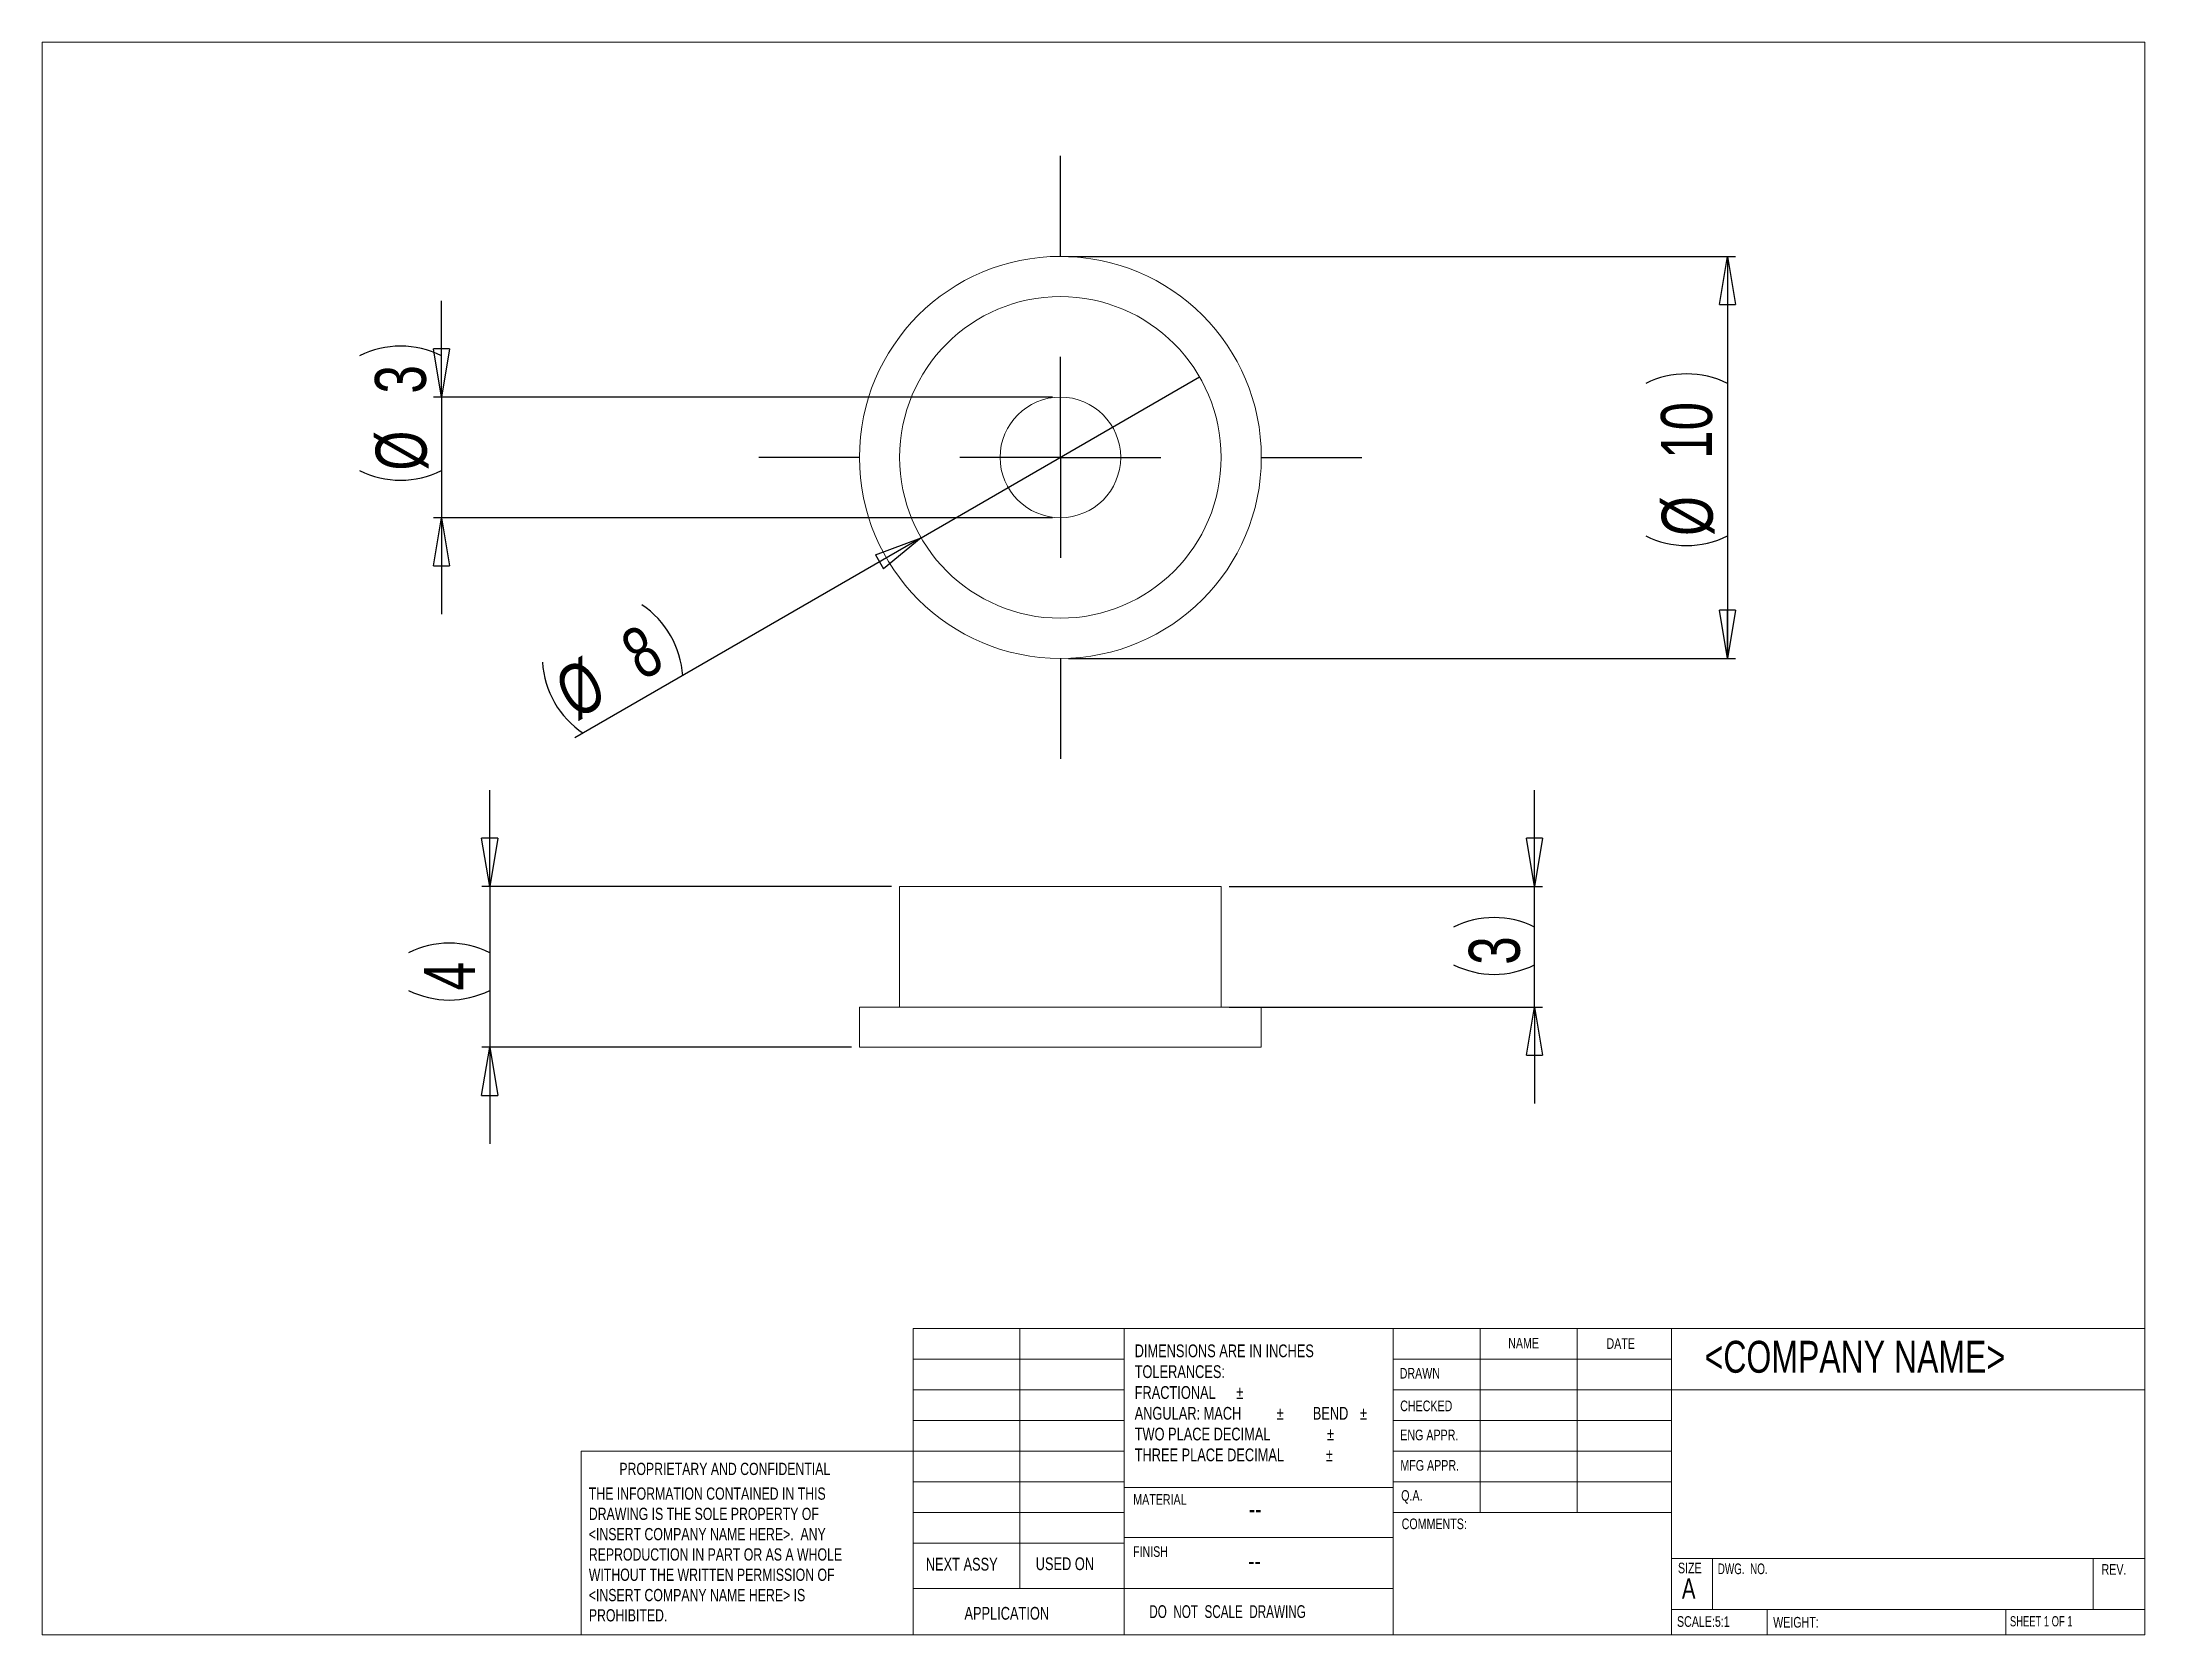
# Model space of a CAD drawing. Header units: millimetres. Extents: x 8 to 270, y 10 to 208.
import ezdxf

# ---------------------------------------------------------------- set-up
doc = ezdxf.new("R2010")
doc.units = ezdxf.units.MM
doc.layers.add('FORMAT', color=7, linetype='Continuous')
doc.styles.add('SLDTEXTSTYLE0', font='TXT', dxfattribs={"width": 0.75})
doc.styles.add('SLDTEXTSTYLE1', font='TXT', dxfattribs={"width": 0.694444})
doc.styles.add('SLDTEXTSTYLE2', font='TXT', dxfattribs={"width": 0.684783})
doc.styles.add('SLDTEXTSTYLE3', font='TXT', dxfattribs={"width": 0.6875})
doc.dimstyles.new('SLDDIMSTYLE0', dxfattribs={"dimtxt": 6.35, "dimasz": 5.9944, "dimexe": 0, "dimexo": 0.0625, "dimgap": 1.5875, "dimtad": 1, "dimlfac": 0.2, "dimrnd": 1e-09, "dimzin": 12, "dimdsep": 46, "dimtxsty": 'SLDTEXTSTYLE0', "dimblk1": 'CLOSED', "dimblk2": 'CLOSED', "dimsah": 1, "dimcen": 0.09, "dimadec": 0, "dimazin": 3, "dimtfac": 1, "dimtmove": 0, "dimatfit": 0, "dimldrblk": 'CLOSED', "dimfxl": 1, "dimfrac": 2, "dimtolj": 1, "dimtzin": 12, "dimarcsym": 0})
doc.dimstyles.new('SLDDIMSTYLE1', dxfattribs={"dimtxt": 6.35, "dimasz": 5.9944, "dimexe": 0, "dimexo": 0.0625, "dimgap": 1.5875, "dimtad": 1, "dimlfac": 0.2, "dimrnd": 1e-09, "dimzin": 12, "dimdsep": 46, "dimtxsty": 'SLDTEXTSTYLE0', "dimblk1": 'CLOSED', "dimblk2": 'CLOSED', "dimsah": 1, "dimcen": 0.09, "dimadec": 0, "dimazin": 3, "dimtfac": 1, "dimtofl": 0, "dimtmove": 0, "dimatfit": 3, "dimldrblk": 'CLOSED', "dimfxl": 1, "dimfrac": 2, "dimtolj": 1, "dimtzin": 12, "dimarcsym": 0})
doc.dimstyles.new('SLDDIMSTYLE2', dxfattribs={"dimtxt": 6.35, "dimasz": 5.9944, "dimexe": 0, "dimexo": 0.0625, "dimgap": 1.5875, "dimtad": 1, "dimlfac": 0.2, "dimrnd": 1e-09, "dimzin": 12, "dimdsep": 46, "dimtxsty": 'SLDTEXTSTYLE0', "dimblk1": 'NONE', "dimblk2": 'CLOSED', "dimsah": 1, "dimcen": 0, "dimadec": 0, "dimazin": 3, "dimtfac": 1, "dimtmove": 0, "dimatfit": 3, "dimldrblk": 'NONE', "dimfxl": 1, "dimfrac": 2, "dimtolj": 1, "dimtzin": 12, "dimarcsym": 0})

# ---------------------------------------------------------------- blocks, each defined once
blk = doc.blocks.new('SW_NOTE_0')
at = {"color": 0, "linetype": 'Continuous', "lineweight": 0, "attachment_point": 1, "style": 'SLDTEXTSTYLE0'}
for s, insert, char_height in [('DIMENSIONS ARE IN INCHES', (0, 2.05), 1.5875), ('TOLERANCES:', (0, -0.54), 1.5875), ('FRACTIONAL', (0, -3.13), 1.587), ('%%p', (12.64, -3.13), 1.587), ('ANGULAR: MACH', (0, -5.72), 1.5875), ('%%p', (17.67, -5.72), 1.587), ('BEND', (22.16, -5.72), 1.587), ('%%p', (28.03, -5.72), 1.587), ('TWO PLACE DECIMAL', (0, -8.3), 1.5875), ('%%p', (23.92, -8.3), 1.587), ('THREE PLACE DECIMAL', (0, -10.89), 1.5875), ('%%p', (23.78, -10.89), 1.587)]:
    blk.add_mtext(s, dxfattribs=dict(at, insert=insert, char_height=char_height))
blk = doc.blocks.new('SW_NOTE_1')
at = {"color": 0, "linetype": 'Continuous', "lineweight": 0, "char_height": 1.524, "attachment_point": 1, "style": 'SLDTEXTSTYLE0'}
for s, insert in [('THE INFORMATION CONTAINED IN THIS', (0, 1.96)), ('DRAWING IS THE SOLE PROPERTY OF', (0, -0.56)), ('<INSERT COMPANY NAME HERE>.  ANY', (0, -3.08)), ('REPRODUCTION IN PART OR AS A WHOLE', (0, -5.61)), ('WITHOUT THE WRITTEN PERMISSION OF', (0, -8.13)), ('<INSERT COMPANY NAME HERE> IS', (0, -10.66)), ('PROHIBITED.', (0, -13.18))]:
    blk.add_mtext(s, dxfattribs=dict(at, insert=insert))
blk = doc.blocks.new('_CLOSED')
at = {"color": 0, "linetype": 'ByBlock', "lineweight": -2}
for p, q in [((-1, 0.166667), (0, 0)), ((-1, 0.166667), (-1, -0.166667)), ((0, 0), (-1, -0.166667)), ((0, 0), (-1, 0))]:
    blk.add_line(p, q, dxfattribs=at)
blk = doc.blocks.new('_D')
at = {"layer": 'FORMAT'}
for p, q in [((64.07, 103.05), (64.07, 115.04)), ((114.08, 103.05), (63.08, 103.05)), ((64.07, 103.05), (64.07, 83.05)), ((109.08, 83.05), (63.08, 83.05)), ((64.07, 83.05), (64.07, 71.06))]:
    blk.add_line(p, q, dxfattribs=at)
for centre, start, end in [((59.03, 84.73), 63.4349, 116.5651), ((59.03, 100.2), 243.4349, 296.5651)]:
    blk.add_arc(centre, 11.27, start, end, dxfattribs=at)
at = {"layer": 'FORMAT', "xscale": 5.9944, "yscale": 5.9944}
for p, rotation in [((64.07, 103.05, 0.5), 270), ((64.07, 83.05, 0.5), 90)]:
    blk.add_blockref('_CLOSED', p, dxfattribs=dict(at, rotation=rotation))
at = {"layer": 'FORMAT', "insert": (55.88, 90.12), "char_height": 6.35, "attachment_point": 1, "rotation": 90, "style": 'SLDTEXTSTYLE0'}
blk.add_mtext('4', dxfattribs=at)
blk = doc.blocks.new('_D_1')
at = {"layer": 'FORMAT'}
for p, q in [((194.07, 103.05), (194.07, 115.04)), ((156.06, 103.05), (195.06, 103.05)), ((194.07, 88.05), (194.07, 103.05)), ((156.06, 88.05), (195.06, 88.05)), ((194.07, 88.05), (194.07, 76.06))]:
    blk.add_line(p, q, dxfattribs=at)
for centre, start, end in [((189.03, 87.92), 63.4349, 116.5651), ((189.03, 103.39), 243.4349, 296.5651)]:
    blk.add_arc(centre, 11.27, start, end, dxfattribs=at)
at = {"layer": 'FORMAT', "xscale": 5.9944, "yscale": 5.9944}
for p, rotation in [((194.07, 103.05, 0.5), 270), ((194.07, 88.05, 0.5), 90)]:
    blk.add_blockref('_CLOSED', p, dxfattribs=dict(at, rotation=rotation))
at = {"layer": 'FORMAT', "insert": (185.88, 93.31), "char_height": 6.35, "attachment_point": 1, "rotation": 90, "style": 'SLDTEXTSTYLE0'}
blk.add_mtext('3', dxfattribs=at)
blk = doc.blocks.new('_D_2')
at = {"layer": 'FORMAT'}
for p, q in [((136.06, 181.42), (219.06, 181.42)), ((218.07, 181.42), (218.07, 131.42)), ((136.06, 131.42), (219.06, 131.42))]:
    blk.add_line(p, q, dxfattribs=at)
for centre, start, end in [((212.98, 155.43), 63.4349, 116.5651), ((212.98, 156.83), 243.4349, 296.5651)]:
    blk.add_arc(centre, 11.38, start, end, dxfattribs=at)
at = {"layer": 'FORMAT', "xscale": 5.9944, "yscale": 5.9944}
for p, rotation in [((218.07, 181.42, 10.5), 90), ((218.07, 131.42, 10.5), 270)]:
    blk.add_blockref('_CLOSED', p, dxfattribs=dict(at, rotation=rotation))
at = {"layer": 'FORMAT', "char_height": 6.35, "attachment_point": 1, "rotation": 90, "style": 'SLDTEXTSTYLE0'}
for s, insert in [('10', (209.79, 156.23)), ('%%c', (209.88, 146.65))]:
    blk.add_mtext(s, dxfattribs=dict(at, insert=insert))
blk = doc.blocks.new('_D_3')
at = {"layer": 'FORMAT'}
for p, q in [((58.07, 163.92), (58.07, 175.91)), ((134.08, 163.92), (57.08, 163.92)), ((58.07, 163.92), (58.07, 148.92)), ((134.08, 148.92), (57.08, 148.92)), ((58.07, 148.92), (58.07, 136.93))]:
    blk.add_line(p, q, dxfattribs=at)
for centre, start, end in [((52.98, 158.88), 63.4349, 116.5651), ((52.98, 164.96), 243.4349, 296.5651)]:
    blk.add_arc(centre, 11.38, start, end, dxfattribs=at)
at = {"layer": 'FORMAT', "xscale": 5.9944, "yscale": 5.9944}
for p, rotation in [((58.07, 163.92, 10.5), 270), ((58.07, 148.92, 10.5), 90)]:
    blk.add_blockref('_CLOSED', p, dxfattribs=dict(at, rotation=rotation))
at = {"layer": 'FORMAT', "char_height": 6.35, "attachment_point": 1, "rotation": 90, "style": 'SLDTEXTSTYLE0'}
for s, insert in [('3', (49.79, 164.36)), ('%%c', (49.88, 154.79))]:
    blk.add_mtext(s, dxfattribs=dict(at, insert=insert))
blk = doc.blocks.new('_D_4')
at = {"layer": 'FORMAT'}
for q in [(152.39, 166.42), (74.66, 121.55)]:
    blk.add_line((117.75, 146.42), q, dxfattribs=at)
for centre, start, end in [((76.72, 128.58), 3.4349, 56.5651), ((81.99, 131.62), 183.4349, 236.5651)]:
    blk.add_arc(centre, 11.38, start, end, dxfattribs=at)
at = {"layer": 'FORMAT', "xscale": 5.9944, "yscale": 5.9944, "rotation": 30}
blk.add_blockref('_CLOSED', (117.75, 146.42, 10.5), dxfattribs=at)
at = {"layer": 'FORMAT', "char_height": 6.35, "attachment_point": 1, "rotation": 30, "style": 'SLDTEXTSTYLE0'}
for s, insert in [('8', (79.87, 134.09)), ('%%c', (71.62, 129.21))]:
    blk.add_mtext(s, dxfattribs=dict(at, insert=insert))
blk = doc.blocks.new('_NONE')
blk = doc.blocks.new('SW_CENTERMARKSYMBOL_0')
at = {"layer": 'FORMAT', "color": 0}
for p, q in [((0, 25), (0, 37.5)), ((0, 0), (0, 12.5)), ((-25, 0), (-37.5, 0)), ((0, 0), (-12.5, 0)), ((0, 0), (0, -12.5)), ((0, 0), (12.5, 0)), ((25, 0), (37.5, 0)), ((0, -25), (0, -37.5))]:
    blk.add_line(p, q, dxfattribs=at)

msp = doc.modelspace()

# ---------------------------------------------------------------- linework, layer by layer
at = {"color": 8, "linetype": 'Continuous', "lineweight": 0}
for p, q in [((8.38, 208.079), (270, 208.079)), ((8.38, 208.079), (8.38, 9.959)), ((270, 9.959), (270, 208.079)), ((116.775, 9.959), (116.775, 48.059)), ((116.775, 48.059), (143, 48.059)), ((130.027, 48.059), (130.027, 15.736)), ((143, 9.959), (143, 48.059)), ((143, 48.059), (270, 48.059)), ((176.452, 48.059), (176.452, 9.959)), ((187.285, 48.059), (187.285, 25.199)), ((199.377, 48.059), (199.377, 25.199)), ((211.114, 48.059), (211.114, 9.959)), ((116.775, 44.249), (143, 44.249)), ((176.452, 44.249), (211.114, 44.249)), ((116.775, 40.439), (143, 40.439)), ((176.452, 40.439), (270, 40.439)), ((116.775, 36.629), (143, 36.629)), ((176.452, 36.629), (211.114, 36.629)), ((116.775, 32.819), (75.44, 32.819)), ((75.44, 32.819), (75.44, 9.959)), ((116.775, 32.819), (143, 32.819)), ((176.452, 32.819), (211.114, 32.819)), ((116.775, 29.009), (143, 29.009)), ((176.452, 29.009), (211.114, 29.009)), ((176.452, 28.314), (143, 28.314)), ((116.775, 25.199), (143, 25.199)), ((176.452, 25.199), (211.114, 25.199)), ((116.775, 21.389), (143, 21.389)), ((143, 22.086), (176.452, 22.086)), ((211.114, 19.484), (270, 19.484)), ((216.212, 19.484), (216.212, 13.134)), ((263.57, 19.484), (263.57, 13.134)), ((143, 15.736), (116.775, 15.736)), ((143, 15.736), (176.452, 15.736)), ((211.114, 13.134), (270, 13.134)), ((222.99, 13.134), (222.99, 9.959)), ((252.694, 13.134), (252.694, 9.959)), ((270, 9.959), (8.38, 9.959))]:
    msp.add_line(p, q, dxfattribs=at)
at = {"color": 7, "linetype": 'Continuous', "lineweight": 15}
for p, q in [((115.07, 103.047), (115.07, 88.047)), ((115.07, 103.047), (135.07, 103.047)), ((135.07, 103.047), (155.07, 103.047)), ((155.07, 88.047), (155.07, 103.047)), ((110.07, 88.047), (110.07, 83.047)), ((110.07, 88.047), (135.07, 88.047)), ((135.07, 88.047), (160.07, 88.047)), ((160.07, 83.047), (160.07, 88.047)), ((110.07, 83.047), (135.07, 83.047)), ((135.07, 83.047), (160.07, 83.047))]:
    msp.add_line(p, q, dxfattribs=at)
for radius in [25, 20, 7.5]:
    msp.add_circle((135.07, 156.421), radius, dxfattribs=at)

# ---------------------------------------------------------------- block references
at = {"color": 8, "linetype": 'Continuous', "lineweight": 0}
for name, p in [('SW_NOTE_0', (144.312, 44.039)), ('SW_NOTE_1', (76.405, 26.339))]:
    msp.add_blockref(name, p, dxfattribs=at)
at = {"layer": 'FORMAT'}
msp.add_blockref('SW_CENTERMARKSYMBOL_0', (135.07, 156.421), dxfattribs=at)

# ---------------------------------------------------------------- texts
at = {"color": 8, "linetype": 'Continuous', "lineweight": 0, "attachment_point": 1}
for s, insert, char_height, style in [('NAME', (190.783, 46.911), 1.3229, 'SLDTEXTSTYLE0'), ('DATE', (203.011, 46.86), 1.3229, 'SLDTEXTSTYLE0'), ('<COMPANY NAME>', (215.225, 46.539), 3.96875, 'SLDTEXTSTYLE0'), ('DRAWN', (177.284, 43.166), 1.3229, 'SLDTEXTSTYLE0'), ('CHECKED', (177.345, 39.108), 1.3229, 'SLDTEXTSTYLE0'), ('ENG APPR.', (177.358, 35.491), 1.3229, 'SLDTEXTSTYLE0'), ('PROPRIETARY AND CONFIDENTIAL', (80.202, 31.372), 1.524, 'SLDTEXTSTYLE0'), ('MFG APPR.', (177.37, 31.709), 1.3229, 'SLDTEXTSTYLE0'), ('MATERIAL', (144.138, 27.469), 1.3229, 'SLDTEXTSTYLE0'), ('Q.A.', (177.468, 27.966), 1.3229, 'SLDTEXTSTYLE0'), ('--', (158.494, 26.814), 2.3813, 'SLDTEXTSTYLE0'), ('COMMENTS:', (177.53, 24.437), 1.3229, 'SLDTEXTSTYLE0'), ('FINISH', (144.108, 20.99), 1.3229, 'SLDTEXTSTYLE0'), ('NEXT ASSY', (118.333, 19.554), 1.5875, 'SLDTEXTSTYLE0'), ('USED ON', (132.002, 19.608), 1.5875, 'SLDTEXTSTYLE0'), ('--', (158.43, 20.377), 2.3813, 'SLDTEXTSTYLE0'), ('SIZE', (211.902, 18.948), 1.3229, 'SLDTEXTSTYLE0'), ('DWG.  NO.', (216.854, 18.844), 1.3229, 'SLDTEXTSTYLE1'), ('REV.', (264.605, 18.765), 1.3229, 'SLDTEXTSTYLE0'), ('A', (212.391, 16.996), 2.54, 'SLDTEXTSTYLE0'), ('APPLICATION', (123.137, 13.442), 1.5875, 'SLDTEXTSTYLE0'), ('DO  NOT  SCALE  DRAWING', (146.134, 13.653), 1.5875, 'SLDTEXTSTYLE2'), ('SCALE:5:1', (211.779, 12.288), 1.3229, 'SLDTEXTSTYLE0'), ('WEIGHT:', (223.748, 12.198), 1.3229, 'SLDTEXTSTYLE0'), ('SHEET 1 OF 1', (253.207, 12.293), 1.27, 'SLDTEXTSTYLE3')]:
    msp.add_mtext(s, dxfattribs=dict(at, insert=insert, char_height=char_height, style=style))

# ---------------------------------------------------------------- dimensions: what is measured, and where the dimension line sits
at = {"layer": 'FORMAT'}
for base, p1, p2, text, dimstyle, picture, middle in [((218.07, 131.421), (135.07, 181.421), (135.07, 131.421), '(%%c<>)', 'SLDDIMSTYLE1', '_D_2', (218.07, 156.132)), ((58.07, 148.921), (135.07, 163.921), (135.07, 148.921), '(%%c<>)', 'SLDDIMSTYLE0', '_D_3', (58.07, 161.919)), ((64.07, 83.047), (115.07, 103.047), (110.07, 83.047), '(<>)', 'SLDDIMSTYLE0', '_D', (64.07, 92.468)), ((194.07, 103.047), (155.07, 88.047), (155.07, 103.047), '(<>)', 'SLDDIMSTYLE0', '_D_1', (194.07, 95.651))]:
    dim = msp.add_linear_dim(base=base, p1=p1, p2=p2, angle=90, text=text, dimstyle=dimstyle, dxfattribs=at)
    dim.commit()
    dim.dimension.update_dxf_attribs({"geometry": picture, "text_midpoint": middle, "dimtype": 160})
dim = msp.add_diameter_dim_2p(p1=(152.39, 166.421), p2=(117.749, 146.421), text='(<>)', dimstyle='SLDDIMSTYLE2', dxfattribs=at)
dim.commit()
dim.dimension.update_dxf_attribs({"geometry": '_D_4', "text_midpoint": (81.654, 125.581), "dimtype": 163})

doc.saveas('drawing.dxf')
